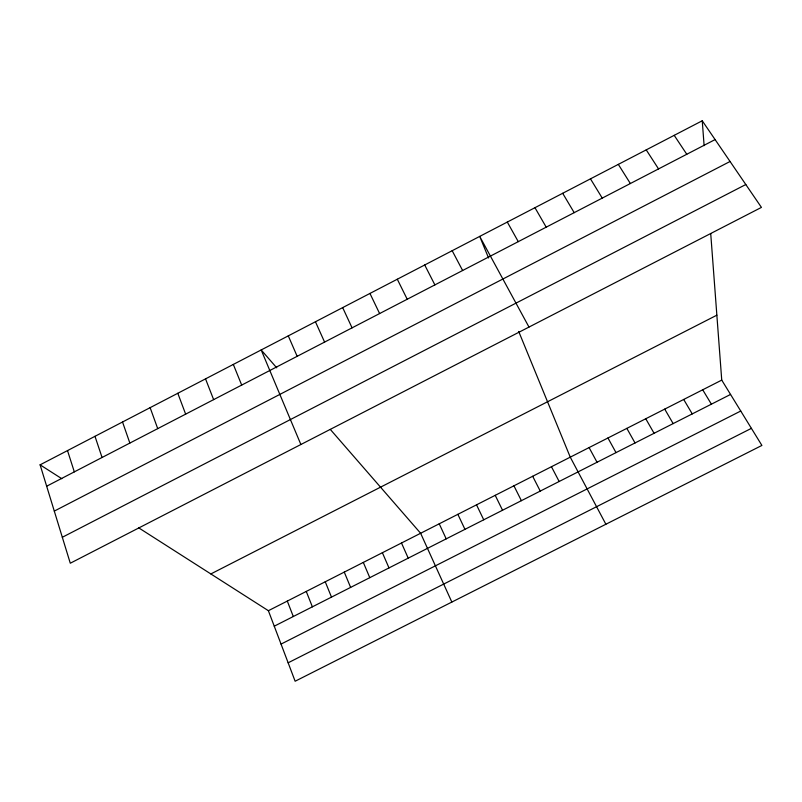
<?xml version="1.0" encoding="UTF-8"?>
<svg xmlns="http://www.w3.org/2000/svg" width="802" height="802" viewBox="0 0 802 802"><rect width="100%" height="100%" fill="white"/><g stroke="black" fill="none" stroke-linecap="round" stroke-linejoin="round"><path stroke-width="1.2" d="M40.1 464.829L702.241 120.771L761.439 207.397L70.285 563.225L40.1 464.829L61.814 478.704M46.666 486.212L715.093 139.588M54.295 511.095L730.061 161.483M62.325 537.27L745.81 184.53M210.846 573.941L716.858 315.176M138.646 527.806L268.379 610.703L721.74 380.108L710.722 233.593M274.254 626.192L730.552 394.444M281.041 644.096L740.747 411.025M288.139 662.803L751.404 428.358M276.73 367.827L261.181 349.953L300.88 444.508M330.324 429.441L420.629 533.27L451.837 602.061M674.201 135.348L686.783 154.265M646.232 149.884L658.542 168.911M618.322 164.38L630.362 183.528M721.74 380.108L761.9 445.431L295.136 681.229L268.379 610.703M590.472 178.856L602.242 198.114M702.702 389.792L711.394 404.178M562.683 193.292L574.192 212.66M683.695 399.466L692.256 413.902M664.718 409.12L673.149 423.596M534.964 207.698L546.202 227.166M645.76 418.754L654.081 433.291M626.843 428.378L635.034 442.965M507.305 222.064L518.272 241.653M607.956 437.982L616.016 452.619M528.979 327.066L479.716 236.4L488.568 257.983M589.089 447.576L597.039 462.263M605.881 524.247L570.262 457.16L518.693 331.437M452.178 250.705L462.624 270.515M551.455 466.724L559.154 481.501M424.709 264.981L434.885 284.89M532.678 476.278L540.257 491.095M513.932 485.812L521.39 500.679M397.301 279.226L407.215 299.246M495.215 495.325L502.543 510.242M476.528 504.839L483.736 519.796M369.953 293.432L379.607 313.562M457.862 514.323L464.959 529.34M342.675 307.607L352.068 327.848M439.235 523.806L446.203 538.864M315.447 321.762L324.589 342.093M401.491 542.994L408.218 558.152M288.289 335.868L297.161 356.309M382.384 552.718L388.99 567.916M363.316 562.423L369.792 577.671M344.269 572.107L350.624 587.405M325.251 581.781L331.487 597.119M233.322 364.429L241.693 385.08M306.264 591.435L312.379 606.823M205.533 378.875L213.633 399.627M287.306 601.079L293.301 616.517M177.803 393.281L185.643 414.143M150.134 407.657L157.713 428.629M122.526 422.002L129.854 443.075M94.987 436.308L102.065 457.491M67.508 450.584L74.325 471.867M702.241 120.771L704.116 145.643"/></g></svg>
